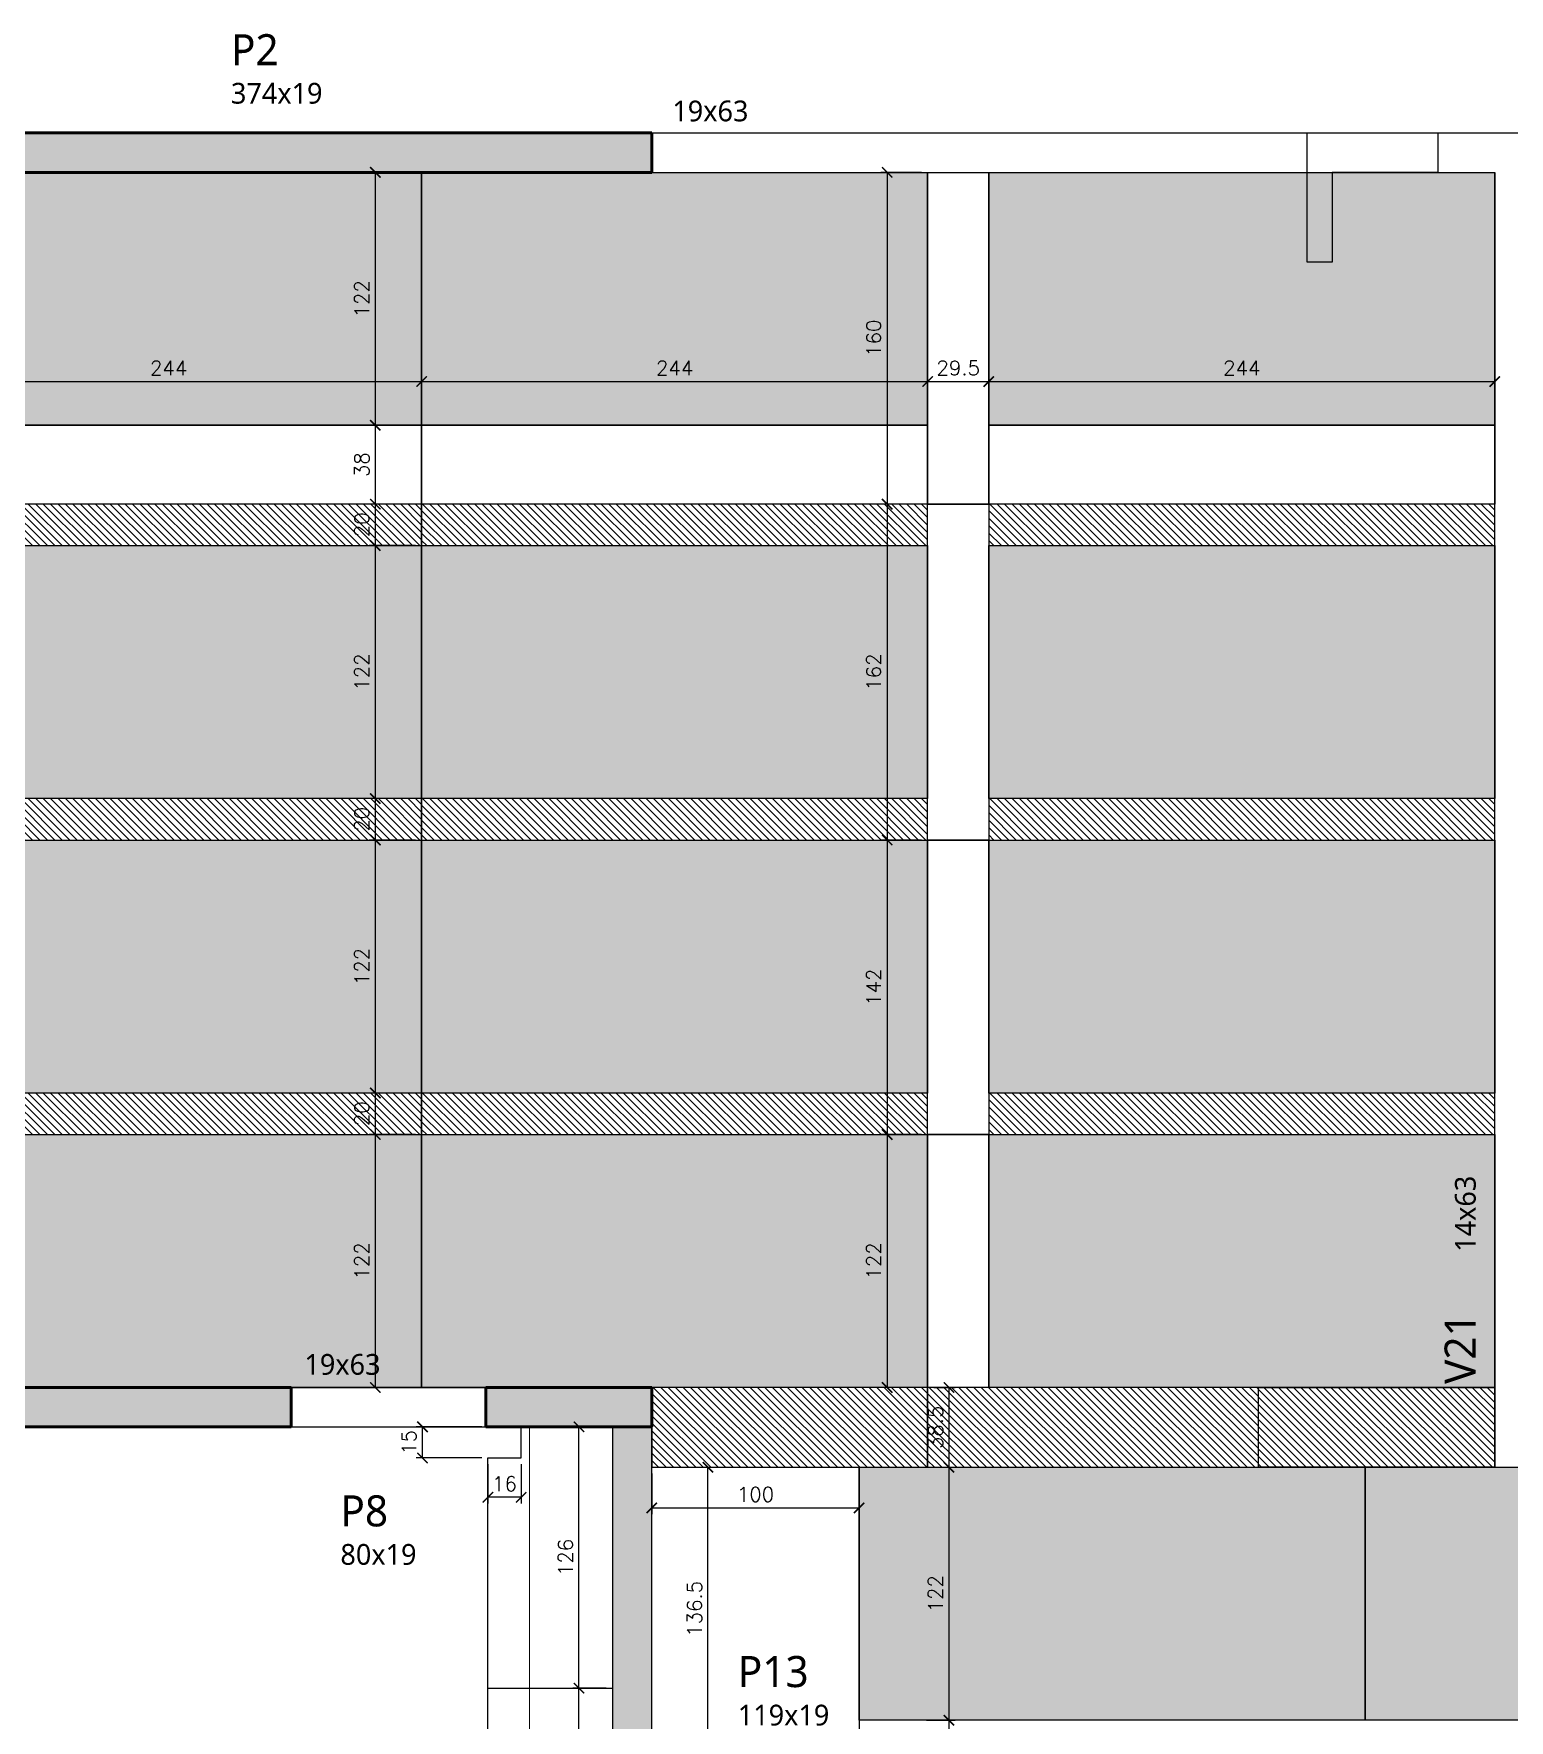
# Model space of a CAD drawing. Extents: x -29754 to -10774, y -8834 to 6017.
# Drawn here: x -24114 to -23403, y -6464 to -5651 of the extents above; entities that cross this region are included whole.
import ezdxf

# ---------------------------------------------------------------- set-up
doc = ezdxf.new("R2010")
doc.units = 0
doc.header["$PDMODE"] = 2
doc.header["$PDSIZE"] = 10
doc.linetypes.add('Aligning Line', pattern=[0.635, 0.3175, -0.3175])
doc.layers.get('0').update_dxf_attribs({"lineweight": 13})
doc.layers.get('Defpoints').update_dxf_attribs({"lineweight": 13})
doc.layers.add('A-DETL', color=7, linetype='Continuous', lineweight=18, true_color=0x00a600)
for name, color, linetype, lineweight in [('A-FLOR', 7, 'Continuous', 18), ('cotas', 4, 'Continuous', 13), ('S-BEAM', 7, 'Continuous', 18), ('S-BEAM-IDEN', 7, 'Continuous', 9), ('S-COLS', 7, 'Continuous', 18), ('S-COLS-IDEN', 7, 'Continuous', 9)]:
    doc.layers.add(name, color=color, linetype=linetype, lineweight=lineweight)
for name, color, linetype in [('Cota', 4, 'Continuous'), ('Faixa Reesc', 8, 'Continuous'), ('Hachura 122x244', 253, 'Continuous'), ('Painéis', 200, 'Continuous'), ('Reaproveitamento', 251, 'Continuous')]:
    doc.layers.add(name, color=color, linetype=linetype)
doc.styles.add('Gadugi', font='gadugi.ttf', dxfattribs={"height": 15})
doc.styles.add('Gadugi_1', font='gadugi.ttf', dxfattribs={"height": 10})
doc.styles.add('ROMANS', font='romans.shx')
doc.dimstyles.new('Cota Paínel', dxfattribs={"dimtxt": 7, "dimasz": 5, "dimexe": 3, "dimexo": 3, "dimgap": 3, "dimtad": 1, "dimdec": 1, "dimzin": 12, "dimdsep": 46, "dimtxsty": 'ROMANS', "dimblk": 'ARCHTICK', "dimcen": 0, "dimclrd": 4, "dimclre": 4, "dimclrt": 1, "dimadec": 1, "dimazin": 3, "dimtfac": 1, "dimtdec": 1, "dimtmove": 0, "dimatfit": 3, "dimldrblk": 'OBLIQUE', "dimfxl": 1, "dimtolj": 1, "dimtzin": 12, "dimarcsym": 0})

# ---------------------------------------------------------------- blocks, each defined once
blk = doc.blocks.new('122x244')
at = {"layer": 'Hachura 122x244'}
h = blk.add_hatch(color=256, dxfattribs=at)
h.dxf.hatch_style = 2
h.paths.add_polyline_path([(-30259.5, 9300.7), (-30015.5, 9300.7), (-30015.5, 9422.7), (-30259.5, 9422.7)])
at = {"layer": 'Painéis'}
blk.add_lwpolyline([(-30259.5, 9300.7), (-30015.5, 9300.7), (-30015.5, 9422.7), (-30259.5, 9422.7)], close=True, dxfattribs=at)
blk = doc.blocks.new('_ArchTick')
at = {"color": 0, "linetype": 'ByBlock', "const_width": 0.15}
blk.add_lwpolyline([(-0.5, -0.5), (0.5, 0.5)], dxfattribs=at)
blk = doc.blocks.new('*D375')
at = {"layer": 'Cota', "color": 4, "lineweight": -2, "transparency": 16777216}
for p, q in [((-23683.75, -6464.13), (-23669.94, -6464.13)), ((-23672.94, -6509.63), (-23672.94, -6464.13)), ((-23683.75, -6509.63), (-23669.94, -6509.63))]:
    blk.add_line(p, q, dxfattribs=at)
at = {"layer": 'Defpoints', "color": 0, "transparency": 16777216}
for p in [(-23686.75, -6464.13), (-23672.94, -6464.13), (-23686.75, -6509.63)]:
    blk.add_point(p, dxfattribs=at)
at = {"layer": 'Cota', "color": 4, "lineweight": -2, "transparency": 16777216, "xscale": 5, "yscale": 5, "zscale": 5}
for p, rotation in [((-23672.94, -6464.13), 90), ((-23672.94, -6509.63), 270)]:
    blk.add_blockref('_ArchTick', p, dxfattribs=dict(at, rotation=rotation))
at = {"layer": 'Cota', "color": 1, "transparency": 16777216, "insert": (-23679.44, -6486.88), "char_height": 7, "attachment_point": 5, "rotation": 90, "style": 'ROMANS'}
blk.add_mtext('\\A1;45.5', dxfattribs=at)
blk = doc.blocks.new('_OBLIQUE')
at = {"color": 0, "linetype": 'ByBlock', "lineweight": -2}
for p, q in [((0, 0), (-1, 0)), ((-0.5, -0.5), (0.5, 0.5))]:
    blk.add_line(p, q, dxfattribs=at)
blk = doc.blocks.new('*D376')
at = {"layer": 'Cota', "color": 4, "lineweight": -2, "transparency": 16777216}
for p, q in [((-23680.26, -6342.13), (-23669.94, -6342.13)), ((-23672.94, -6464.13), (-23672.94, -6342.13)), ((-23683.75, -6464.13), (-23669.94, -6464.13))]:
    blk.add_line(p, q, dxfattribs=at)
at = {"layer": 'Defpoints', "color": 0, "transparency": 16777216}
for p in [(-23683.26, -6342.13), (-23672.94, -6342.13), (-23686.75, -6464.13)]:
    blk.add_point(p, dxfattribs=at)
at = {"layer": 'Cota', "color": 4, "lineweight": -2, "transparency": 16777216, "xscale": 5, "yscale": 5, "zscale": 5}
for p, rotation in [((-23672.94, -6342.13), 90), ((-23672.94, -6464.13), 270)]:
    blk.add_blockref('_ArchTick', p, dxfattribs=dict(at, rotation=rotation))
at = {"layer": 'Cota', "color": 1, "transparency": 16777216, "insert": (-23679.44, -6403.13), "char_height": 7, "attachment_point": 5, "rotation": 90, "style": 'ROMANS'}
blk.add_mtext('\\A1;122', dxfattribs=at)
blk = doc.blocks.new('*D377')
at = {"layer": 'Cota', "color": 4, "lineweight": -2, "transparency": 16777216}
for p, q in [((-23680.26, -6303.63), (-23669.94, -6303.63)), ((-23672.94, -6342.13), (-23672.94, -6303.63)), ((-23680.26, -6342.13), (-23669.94, -6342.13))]:
    blk.add_line(p, q, dxfattribs=at)
at = {"layer": 'Defpoints', "color": 0, "transparency": 16777216}
for p in [(-23683.26, -6303.63), (-23672.94, -6303.63), (-23683.26, -6342.13)]:
    blk.add_point(p, dxfattribs=at)
at = {"layer": 'Cota', "color": 4, "lineweight": -2, "transparency": 16777216, "xscale": 5, "yscale": 5, "zscale": 5}
for p, rotation in [((-23672.94, -6303.63), 90), ((-23672.94, -6342.13), 270)]:
    blk.add_blockref('_ArchTick', p, dxfattribs=dict(at, rotation=rotation))
at = {"layer": 'Cota', "color": 1, "transparency": 16777216, "insert": (-23679.44, -6322.88), "char_height": 7, "attachment_point": 5, "rotation": 90, "style": 'ROMANS'}
blk.add_mtext('\\A1;38.5', dxfattribs=at)
blk = doc.blocks.new('*D417')
at = {"layer": 'Cota', "color": 4, "lineweight": -2, "transparency": 16777216}
for p, q in [((-23816.26, -6345.13), (-23816.26, -6364.72)), ((-23716.26, -6345.13), (-23716.26, -6364.72)), ((-23816.26, -6361.72), (-23716.26, -6361.72))]:
    blk.add_line(p, q, dxfattribs=at)
at = {"layer": 'Defpoints', "color": 0, "transparency": 16777216}
for p in [(-23816.26, -6342.13), (-23716.26, -6342.13), (-23716.26, -6361.72)]:
    blk.add_point(p, dxfattribs=at)
at = {"layer": 'Cota', "color": 4, "lineweight": -2, "transparency": 16777216, "xscale": 5, "yscale": 5, "zscale": 5, "rotation": 180}
blk.add_blockref('_ArchTick', (-23816.26, -6361.72), dxfattribs=at)
at = {"layer": 'Cota', "color": 4, "lineweight": -2, "transparency": 16777216, "xscale": 5, "yscale": 5, "zscale": 5}
blk.add_blockref('_ArchTick', (-23716.26, -6361.72), dxfattribs=at)
at = {"layer": 'Cota', "color": 1, "transparency": 16777216, "insert": (-23766.26, -6355.22), "char_height": 7, "attachment_point": 5, "style": 'ROMANS'}
blk.add_mtext('\\A1;100', dxfattribs=at)
blk = doc.blocks.new('*D418')
at = {"layer": 'Cota', "color": 4, "lineweight": -2, "transparency": 16777216}
for p, q in [((-23800.89, -6342.13), (-23786.18, -6342.13)), ((-23789.18, -6478.63), (-23789.18, -6342.13)), ((-23800.89, -6478.63), (-23786.18, -6478.63))]:
    blk.add_line(p, q, dxfattribs=at)
at = {"layer": 'Defpoints', "color": 0, "transparency": 16777216}
for p in [(-23803.89, -6342.13), (-23789.18, -6342.13), (-23803.89, -6478.63)]:
    blk.add_point(p, dxfattribs=at)
at = {"layer": 'Cota', "color": 4, "lineweight": -2, "transparency": 16777216, "xscale": 5, "yscale": 5, "zscale": 5}
for p, rotation in [((-23789.18, -6342.13), 90), ((-23789.18, -6478.63), 270)]:
    blk.add_blockref('_ArchTick', p, dxfattribs=dict(at, rotation=rotation))
at = {"layer": 'Cota', "color": 1, "transparency": 16777216, "insert": (-23795.68, -6410.38), "char_height": 7, "attachment_point": 5, "rotation": 90, "style": 'ROMANS'}
blk.add_mtext('\\A1;136.5', dxfattribs=at)
blk = doc.blocks.new('*D346')
at = {"layer": 'Cota', "color": 4, "lineweight": -2, "transparency": 16777216}
for p, q in [((-23838.3, -6448.63), (-23854.39, -6448.63)), ((-23851.39, -6692.63), (-23851.39, -6448.63)), ((-23838.3, -6692.63), (-23854.39, -6692.63))]:
    blk.add_line(p, q, dxfattribs=at)
at = {"layer": 'Defpoints', "color": 0, "transparency": 16777216}
for p in [(-23851.39, -6448.63), (-23835.3, -6448.63), (-23835.3, -6692.63)]:
    blk.add_point(p, dxfattribs=at)
at = {"layer": 'Cota', "color": 4, "lineweight": -2, "transparency": 16777216, "xscale": 5, "yscale": 5, "zscale": 5}
for p, rotation in [((-23851.39, -6448.63), 90), ((-23851.39, -6692.63), 270)]:
    blk.add_blockref('_ArchTick', p, dxfattribs=dict(at, rotation=rotation))
at = {"layer": 'Cota', "color": 1, "transparency": 16777216, "insert": (-23857.89, -6570.63), "char_height": 7, "attachment_point": 5, "rotation": 90, "style": 'ROMANS'}
blk.add_mtext('\\A1;244', dxfattribs=at)
blk = doc.blocks.new('*D347')
at = {"layer": 'Cota', "color": 4, "lineweight": -2, "transparency": 16777216}
for p, q in [((-23838.3, -6322.63), (-23854.39, -6322.63)), ((-23851.39, -6448.63), (-23851.39, -6322.63)), ((-23838.3, -6448.63), (-23854.39, -6448.63))]:
    blk.add_line(p, q, dxfattribs=at)
at = {"layer": 'Defpoints', "color": 0, "transparency": 16777216}
for p in [(-23851.39, -6322.63), (-23835.3, -6322.63), (-23835.3, -6448.63)]:
    blk.add_point(p, dxfattribs=at)
at = {"layer": 'Cota', "color": 4, "lineweight": -2, "transparency": 16777216, "xscale": 5, "yscale": 5, "zscale": 5}
for p, rotation in [((-23851.39, -6322.63), 90), ((-23851.39, -6448.63), 270)]:
    blk.add_blockref('_ArchTick', p, dxfattribs=dict(at, rotation=rotation))
at = {"layer": 'Cota', "color": 1, "transparency": 16777216, "insert": (-23857.89, -6385.63), "char_height": 7, "attachment_point": 5, "rotation": 90, "style": 'ROMANS'}
blk.add_mtext('\\A1;126', dxfattribs=at)
blk = doc.blocks.new('*D349')
at = {"layer": 'Cota', "color": 4, "lineweight": -2, "transparency": 16777216}
for p, q in [((-23898.3, -6322.63), (-23929.85, -6322.63)), ((-23926.85, -6337.63), (-23926.85, -6322.63)), ((-23898.3, -6337.63), (-23929.85, -6337.63))]:
    blk.add_line(p, q, dxfattribs=at)
at = {"layer": 'Defpoints', "color": 0, "transparency": 16777216}
for p in [(-23926.85, -6322.63), (-23895.3, -6322.63), (-23895.3, -6337.63)]:
    blk.add_point(p, dxfattribs=at)
at = {"layer": 'Cota', "color": 4, "lineweight": -2, "transparency": 16777216, "xscale": 5, "yscale": 5, "zscale": 5}
for p, rotation in [((-23926.85, -6322.63), 90), ((-23926.85, -6337.63), 270)]:
    blk.add_blockref('_ArchTick', p, dxfattribs=dict(at, rotation=rotation))
at = {"layer": 'Cota', "color": 1, "transparency": 16777216, "insert": (-23933.35, -6330.13), "char_height": 7, "attachment_point": 5, "rotation": 90, "style": 'ROMANS'}
blk.add_mtext('\\A1;15', dxfattribs=at)
blk = doc.blocks.new('*D350')
at = {"layer": 'Cota', "color": 4, "lineweight": -2, "transparency": 16777216}
for p, q in [((-23895.3, -6340.63), (-23895.3, -6359.59)), ((-23879.26, -6340.63), (-23879.26, -6359.59)), ((-23879.26, -6356.59), (-23895.3, -6356.59))]:
    blk.add_line(p, q, dxfattribs=at)
at = {"layer": 'Defpoints', "color": 0, "transparency": 16777216}
for p in [(-23895.3, -6337.63), (-23879.26, -6337.63), (-23895.3, -6356.59)]:
    blk.add_point(p, dxfattribs=at)
at = {"layer": 'Cota', "color": 4, "lineweight": -2, "transparency": 16777216, "xscale": 5, "yscale": 5, "zscale": 5, "rotation": 180}
blk.add_blockref('_ArchTick', (-23895.3, -6356.59), dxfattribs=at)
at = {"layer": 'Cota', "color": 4, "lineweight": -2, "transparency": 16777216, "xscale": 5, "yscale": 5, "zscale": 5}
blk.add_blockref('_ArchTick', (-23879.26, -6356.59), dxfattribs=at)
at = {"layer": 'Cota', "color": 1, "transparency": 16777216, "insert": (-23887.28, -6350.09), "char_height": 7, "attachment_point": 5, "style": 'ROMANS'}
blk.add_mtext('\\A1;16', dxfattribs=at)
blk = doc.blocks.new('*D436')
at = {"layer": 'cotas', "color": 4, "lineweight": -2, "transparency": 16777216}
for p, q in [((-23930.26, -5717.63), (-23952.6, -5717.63)), ((-23949.6, -5717.63), (-23949.6, -5839.63)), ((-23930.26, -5839.63), (-23952.6, -5839.63))]:
    blk.add_line(p, q, dxfattribs=at)
at = {"layer": 'Defpoints', "color": 0, "transparency": 16777216}
for p in [(-23927.26, -5717.63), (-23949.6, -5839.63), (-23927.26, -5839.63)]:
    blk.add_point(p, dxfattribs=at)
at = {"layer": 'cotas', "color": 4, "lineweight": -2, "transparency": 16777216, "xscale": 5, "yscale": 5, "zscale": 5}
for p, rotation in [((-23949.6, -5717.63), 90), ((-23949.6, -5839.63), 270)]:
    blk.add_blockref('_ArchTick', p, dxfattribs=dict(at, rotation=rotation))
at = {"layer": 'cotas', "color": 1, "transparency": 16777216, "insert": (-23956.1, -5778.63), "char_height": 7, "attachment_point": 5, "rotation": 90, "style": 'ROMANS'}
blk.add_mtext('\\A1;122', dxfattribs=at)
blk = doc.blocks.new('*D437')
at = {"layer": 'cotas', "color": 4, "lineweight": -2, "transparency": 16777216}
for p, q in [((-23930.26, -5839.63), (-23952.6, -5839.63)), ((-23949.6, -5839.63), (-23949.6, -5877.63)), ((-23930.26, -5877.63), (-23952.6, -5877.63))]:
    blk.add_line(p, q, dxfattribs=at)
at = {"layer": 'Defpoints', "color": 0, "transparency": 16777216}
for p in [(-23927.26, -5839.63), (-23949.6, -5877.63), (-23927.26, -5877.63)]:
    blk.add_point(p, dxfattribs=at)
at = {"layer": 'cotas', "color": 4, "lineweight": -2, "transparency": 16777216, "xscale": 5, "yscale": 5, "zscale": 5}
for p, rotation in [((-23949.6, -5839.63), 90), ((-23949.6, -5877.63), 270)]:
    blk.add_blockref('_ArchTick', p, dxfattribs=dict(at, rotation=rotation))
at = {"layer": 'cotas', "color": 1, "transparency": 16777216, "insert": (-23956.1, -5858.63), "char_height": 7, "attachment_point": 5, "rotation": 90, "style": 'ROMANS'}
blk.add_mtext('\\A1;38', dxfattribs=at)
blk = doc.blocks.new('*D438')
at = {"layer": 'cotas', "color": 4, "lineweight": -2, "transparency": 16777216}
for p, q in [((-23930.26, -5877.63), (-23952.6, -5877.63)), ((-23949.6, -5877.63), (-23949.6, -5897.63)), ((-23930.26, -5897.63), (-23952.6, -5897.63))]:
    blk.add_line(p, q, dxfattribs=at)
at = {"layer": 'Defpoints', "color": 0, "transparency": 16777216}
for p in [(-23927.26, -5877.63), (-23949.6, -5897.63), (-23927.26, -5897.63)]:
    blk.add_point(p, dxfattribs=at)
at = {"layer": 'cotas', "color": 4, "lineweight": -2, "transparency": 16777216, "xscale": 5, "yscale": 5, "zscale": 5}
for p, rotation in [((-23949.6, -5877.63), 90), ((-23949.6, -5897.63), 270)]:
    blk.add_blockref('_ArchTick', p, dxfattribs=dict(at, rotation=rotation))
at = {"layer": 'cotas', "color": 1, "transparency": 16777216, "insert": (-23956.1, -5887.63), "char_height": 7, "attachment_point": 5, "rotation": 90, "style": 'ROMANS'}
blk.add_mtext('\\A1;20', dxfattribs=at)
blk = doc.blocks.new('*D439')
at = {"layer": 'cotas', "color": 4, "lineweight": -2, "transparency": 16777216}
for p, q in [((-23930.26, -5897.63), (-23952.6, -5897.63)), ((-23949.6, -5897.63), (-23949.6, -6019.63)), ((-23930.26, -6019.63), (-23952.6, -6019.63))]:
    blk.add_line(p, q, dxfattribs=at)
at = {"layer": 'Defpoints', "color": 0, "transparency": 16777216}
for p in [(-23927.26, -5897.63), (-23949.6, -6019.63), (-23927.26, -6019.63)]:
    blk.add_point(p, dxfattribs=at)
at = {"layer": 'cotas', "color": 4, "lineweight": -2, "transparency": 16777216, "xscale": 5, "yscale": 5, "zscale": 5}
for p, rotation in [((-23949.6, -5897.63), 90), ((-23949.6, -6019.63), 270)]:
    blk.add_blockref('_ArchTick', p, dxfattribs=dict(at, rotation=rotation))
at = {"layer": 'cotas', "color": 1, "transparency": 16777216, "insert": (-23956.1, -5958.63), "char_height": 7, "attachment_point": 5, "rotation": 90, "style": 'ROMANS'}
blk.add_mtext('\\A1;122', dxfattribs=at)
blk = doc.blocks.new('*D440')
at = {"layer": 'cotas', "color": 4, "lineweight": -2, "transparency": 16777216}
for p, q in [((-23930.26, -6019.63), (-23952.6, -6019.63)), ((-23949.6, -6019.63), (-23949.6, -6039.63)), ((-23930.26, -6039.63), (-23952.6, -6039.63))]:
    blk.add_line(p, q, dxfattribs=at)
at = {"layer": 'Defpoints', "color": 0, "transparency": 16777216}
for p in [(-23927.26, -6019.63), (-23949.6, -6039.63), (-23927.26, -6039.63)]:
    blk.add_point(p, dxfattribs=at)
at = {"layer": 'cotas', "color": 4, "lineweight": -2, "transparency": 16777216, "xscale": 5, "yscale": 5, "zscale": 5}
for p, rotation in [((-23949.6, -6019.63), 90), ((-23949.6, -6039.63), 270)]:
    blk.add_blockref('_ArchTick', p, dxfattribs=dict(at, rotation=rotation))
at = {"layer": 'cotas', "color": 1, "transparency": 16777216, "insert": (-23956.1, -6029.63), "char_height": 7, "attachment_point": 5, "rotation": 90, "style": 'ROMANS'}
blk.add_mtext('\\A1;20', dxfattribs=at)
blk = doc.blocks.new('*D441')
at = {"layer": 'cotas', "color": 4, "lineweight": -2, "transparency": 16777216}
for p, q in [((-23930.26, -6039.63), (-23952.6, -6039.63)), ((-23949.6, -6039.63), (-23949.6, -6161.63)), ((-23930.26, -6161.63), (-23952.6, -6161.63))]:
    blk.add_line(p, q, dxfattribs=at)
at = {"layer": 'Defpoints', "color": 0, "transparency": 16777216}
for p in [(-23927.26, -6039.63), (-23949.6, -6161.63), (-23927.26, -6161.63)]:
    blk.add_point(p, dxfattribs=at)
at = {"layer": 'cotas', "color": 4, "lineweight": -2, "transparency": 16777216, "xscale": 5, "yscale": 5, "zscale": 5}
for p, rotation in [((-23949.6, -6039.63), 90), ((-23949.6, -6161.63), 270)]:
    blk.add_blockref('_ArchTick', p, dxfattribs=dict(at, rotation=rotation))
at = {"layer": 'cotas', "color": 1, "transparency": 16777216, "insert": (-23956.1, -6100.63), "char_height": 7, "attachment_point": 5, "rotation": 90, "style": 'ROMANS'}
blk.add_mtext('\\A1;122', dxfattribs=at)
blk = doc.blocks.new('*D442')
at = {"layer": 'cotas', "color": 4, "lineweight": -2, "transparency": 16777216}
for p, q in [((-23930.26, -6161.63), (-23952.6, -6161.63)), ((-23949.6, -6161.63), (-23949.6, -6181.63)), ((-23930.26, -6181.63), (-23952.6, -6181.63))]:
    blk.add_line(p, q, dxfattribs=at)
at = {"layer": 'Defpoints', "color": 0, "transparency": 16777216}
for p in [(-23927.26, -6161.63), (-23949.6, -6181.63), (-23927.26, -6181.63)]:
    blk.add_point(p, dxfattribs=at)
at = {"layer": 'cotas', "color": 4, "lineweight": -2, "transparency": 16777216, "xscale": 5, "yscale": 5, "zscale": 5}
for p, rotation in [((-23949.6, -6161.63), 90), ((-23949.6, -6181.63), 270)]:
    blk.add_blockref('_ArchTick', p, dxfattribs=dict(at, rotation=rotation))
at = {"layer": 'cotas', "color": 1, "transparency": 16777216, "insert": (-23956.1, -6171.63), "char_height": 7, "attachment_point": 5, "rotation": 90, "style": 'ROMANS'}
blk.add_mtext('\\A1;20', dxfattribs=at)
blk = doc.blocks.new('*D443')
at = {"layer": 'cotas', "color": 4, "lineweight": -2, "transparency": 16777216}
for p, q in [((-23930.26, -6181.63), (-23952.6, -6181.63)), ((-23949.6, -6181.63), (-23949.6, -6303.63)), ((-23930.26, -6303.63), (-23952.6, -6303.63))]:
    blk.add_line(p, q, dxfattribs=at)
at = {"layer": 'Defpoints', "color": 0, "transparency": 16777216}
for p in [(-23927.26, -6181.63), (-23949.6, -6303.63), (-23927.26, -6303.63)]:
    blk.add_point(p, dxfattribs=at)
at = {"layer": 'cotas', "color": 4, "lineweight": -2, "transparency": 16777216, "xscale": 5, "yscale": 5, "zscale": 5}
for p, rotation in [((-23949.6, -6181.63), 90), ((-23949.6, -6303.63), 270)]:
    blk.add_blockref('_ArchTick', p, dxfattribs=dict(at, rotation=rotation))
at = {"layer": 'cotas', "color": 1, "transparency": 16777216, "insert": (-23956.1, -6242.63), "char_height": 7, "attachment_point": 5, "rotation": 90, "style": 'ROMANS'}
blk.add_mtext('\\A1;122', dxfattribs=at)
blk = doc.blocks.new('*D444')
at = {"layer": 'cotas', "color": 4, "lineweight": -2, "transparency": 16777216}
for p, q in [((-24171.26, -5839.24), (-24171.26, -5815.52)), ((-24171.26, -5818.52), (-23927.26, -5818.52)), ((-23927.26, -5839.24), (-23927.26, -5815.52))]:
    blk.add_line(p, q, dxfattribs=at)
at = {"layer": 'Defpoints', "color": 0, "transparency": 16777216}
for p in [(-23927.26, -5818.52), (-24171.26, -5842.24), (-23927.26, -5842.24)]:
    blk.add_point(p, dxfattribs=at)
at = {"layer": 'cotas', "color": 4, "lineweight": -2, "transparency": 16777216, "xscale": 5, "yscale": 5, "zscale": 5, "rotation": 180}
blk.add_blockref('_ArchTick', (-24171.26, -5818.52), dxfattribs=at)
at = {"layer": 'cotas', "color": 4, "lineweight": -2, "transparency": 16777216, "xscale": 5, "yscale": 5, "zscale": 5}
blk.add_blockref('_ArchTick', (-23927.26, -5818.52), dxfattribs=at)
at = {"layer": 'cotas', "color": 1, "transparency": 16777216, "insert": (-24049.26, -5812.02), "char_height": 7, "attachment_point": 5, "style": 'ROMANS'}
blk.add_mtext('\\A1;244', dxfattribs=at)
blk = doc.blocks.new('*D445')
at = {"layer": 'cotas', "color": 4, "lineweight": -2, "transparency": 16777216}
for p, q in [((-23927.26, -5839.24), (-23927.26, -5815.52)), ((-23927.26, -5818.52), (-23683.26, -5818.52)), ((-23683.26, -5836.63), (-23683.26, -5815.52))]:
    blk.add_line(p, q, dxfattribs=at)
at = {"layer": 'Defpoints', "color": 0, "transparency": 16777216}
for p in [(-23683.26, -5818.52), (-23683.26, -5839.63), (-23927.26, -5842.24)]:
    blk.add_point(p, dxfattribs=at)
at = {"layer": 'cotas', "color": 4, "lineweight": -2, "transparency": 16777216, "xscale": 5, "yscale": 5, "zscale": 5, "rotation": 180}
blk.add_blockref('_ArchTick', (-23927.26, -5818.52), dxfattribs=at)
at = {"layer": 'cotas', "color": 4, "lineweight": -2, "transparency": 16777216, "xscale": 5, "yscale": 5, "zscale": 5}
blk.add_blockref('_ArchTick', (-23683.26, -5818.52), dxfattribs=at)
at = {"layer": 'cotas', "color": 1, "transparency": 16777216, "insert": (-23805.26, -5812.02), "char_height": 7, "attachment_point": 5, "style": 'ROMANS'}
blk.add_mtext('\\A1;244', dxfattribs=at)
blk = doc.blocks.new('*D446')
at = {"layer": 'cotas', "color": 4, "lineweight": -2, "transparency": 16777216}
for p, q in [((-23683.26, -5836.63), (-23683.26, -5815.52)), ((-23683.26, -5818.52), (-23653.76, -5818.52)), ((-23653.76, -5836.63), (-23653.76, -5815.52))]:
    blk.add_line(p, q, dxfattribs=at)
at = {"layer": 'Defpoints', "color": 0, "transparency": 16777216}
for p in [(-23653.76, -5818.52), (-23683.26, -5839.63), (-23653.76, -5839.63)]:
    blk.add_point(p, dxfattribs=at)
at = {"layer": 'cotas', "color": 4, "lineweight": -2, "transparency": 16777216, "xscale": 5, "yscale": 5, "zscale": 5, "rotation": 180}
blk.add_blockref('_ArchTick', (-23683.26, -5818.52), dxfattribs=at)
at = {"layer": 'cotas', "color": 4, "lineweight": -2, "transparency": 16777216, "xscale": 5, "yscale": 5, "zscale": 5}
blk.add_blockref('_ArchTick', (-23653.76, -5818.52), dxfattribs=at)
at = {"layer": 'cotas', "color": 1, "transparency": 16777216, "insert": (-23668.51, -5812.02), "char_height": 7, "attachment_point": 5, "style": 'ROMANS'}
blk.add_mtext('\\A1;29.5', dxfattribs=at)
blk = doc.blocks.new('*D447')
at = {"layer": 'cotas', "color": 4, "lineweight": -2, "transparency": 16777216}
for p, q in [((-23653.76, -5836.63), (-23653.76, -5815.52)), ((-23653.76, -5818.52), (-23409.76, -5818.52)), ((-23409.76, -5836.63), (-23409.76, -5815.52))]:
    blk.add_line(p, q, dxfattribs=at)
at = {"layer": 'Defpoints', "color": 0, "transparency": 16777216}
for p in [(-23409.76, -5818.52), (-23653.76, -5839.63), (-23409.76, -5839.63)]:
    blk.add_point(p, dxfattribs=at)
at = {"layer": 'cotas', "color": 4, "lineweight": -2, "transparency": 16777216, "xscale": 5, "yscale": 5, "zscale": 5, "rotation": 180}
blk.add_blockref('_ArchTick', (-23653.76, -5818.52), dxfattribs=at)
at = {"layer": 'cotas', "color": 4, "lineweight": -2, "transparency": 16777216, "xscale": 5, "yscale": 5, "zscale": 5}
blk.add_blockref('_ArchTick', (-23409.76, -5818.52), dxfattribs=at)
at = {"layer": 'cotas', "color": 1, "transparency": 16777216, "insert": (-23531.76, -5812.02), "char_height": 7, "attachment_point": 5, "style": 'ROMANS'}
blk.add_mtext('\\A1;244', dxfattribs=at)
blk = doc.blocks.new('*D448')
at = {"layer": 'cotas', "color": 4, "lineweight": -2, "transparency": 16777216}
for p, q in [((-23686.26, -5717.63), (-23705.75, -5717.63)), ((-23702.75, -5717.63), (-23702.75, -5877.63)), ((-23686.26, -5877.63), (-23705.75, -5877.63))]:
    blk.add_line(p, q, dxfattribs=at)
at = {"layer": 'Defpoints', "color": 0, "transparency": 16777216}
for p in [(-23683.26, -5717.63), (-23702.75, -5877.63), (-23683.26, -5877.63)]:
    blk.add_point(p, dxfattribs=at)
at = {"layer": 'cotas', "color": 4, "lineweight": -2, "transparency": 16777216, "xscale": 5, "yscale": 5, "zscale": 5}
for p, rotation in [((-23702.75, -5717.63), 90), ((-23702.75, -5877.63), 270)]:
    blk.add_blockref('_ArchTick', p, dxfattribs=dict(at, rotation=rotation))
at = {"layer": 'cotas', "color": 1, "transparency": 16777216, "insert": (-23709.25, -5797.63), "char_height": 7, "attachment_point": 5, "rotation": 90, "style": 'ROMANS'}
blk.add_mtext('\\A1;160', dxfattribs=at)
blk = doc.blocks.new('*D449')
at = {"layer": 'cotas', "color": 4, "lineweight": -2, "transparency": 16777216}
for p, q in [((-23686.26, -5877.63), (-23705.75, -5877.63)), ((-23702.75, -5877.63), (-23702.75, -6039.63)), ((-23686.26, -6039.63), (-23705.75, -6039.63))]:
    blk.add_line(p, q, dxfattribs=at)
at = {"layer": 'Defpoints', "color": 0, "transparency": 16777216}
for p in [(-23683.26, -5877.63), (-23702.75, -6039.63), (-23683.26, -6039.63)]:
    blk.add_point(p, dxfattribs=at)
at = {"layer": 'cotas', "color": 4, "lineweight": -2, "transparency": 16777216, "xscale": 5, "yscale": 5, "zscale": 5}
for p, rotation in [((-23702.75, -5877.63), 90), ((-23702.75, -6039.63), 270)]:
    blk.add_blockref('_ArchTick', p, dxfattribs=dict(at, rotation=rotation))
at = {"layer": 'cotas', "color": 1, "transparency": 16777216, "insert": (-23709.25, -5958.63), "char_height": 7, "attachment_point": 5, "rotation": 90, "style": 'ROMANS'}
blk.add_mtext('\\A1;162', dxfattribs=at)
blk = doc.blocks.new('*D450')
at = {"layer": 'cotas', "color": 4, "lineweight": -2, "transparency": 16777216}
for p, q in [((-23686.26, -6039.63), (-23705.75, -6039.63)), ((-23702.75, -6039.63), (-23702.75, -6181.63)), ((-23686.26, -6181.63), (-23705.75, -6181.63))]:
    blk.add_line(p, q, dxfattribs=at)
at = {"layer": 'Defpoints', "color": 0, "transparency": 16777216}
for p in [(-23683.26, -6039.63), (-23702.75, -6181.63), (-23683.26, -6181.63)]:
    blk.add_point(p, dxfattribs=at)
at = {"layer": 'cotas', "color": 4, "lineweight": -2, "transparency": 16777216, "xscale": 5, "yscale": 5, "zscale": 5}
for p, rotation in [((-23702.75, -6039.63), 90), ((-23702.75, -6181.63), 270)]:
    blk.add_blockref('_ArchTick', p, dxfattribs=dict(at, rotation=rotation))
at = {"layer": 'cotas', "color": 1, "transparency": 16777216, "insert": (-23709.25, -6110.63), "char_height": 7, "attachment_point": 5, "rotation": 90, "style": 'ROMANS'}
blk.add_mtext('\\A1;142', dxfattribs=at)
blk = doc.blocks.new('*D451')
at = {"layer": 'cotas', "color": 4, "lineweight": -2, "transparency": 16777216}
for p, q in [((-23686.26, -6181.63), (-23705.75, -6181.63)), ((-23702.75, -6181.63), (-23702.75, -6303.63)), ((-23686.26, -6303.63), (-23705.75, -6303.63))]:
    blk.add_line(p, q, dxfattribs=at)
at = {"layer": 'Defpoints', "color": 0, "transparency": 16777216}
for p in [(-23683.26, -6181.63), (-23702.75, -6303.63), (-23683.26, -6303.63)]:
    blk.add_point(p, dxfattribs=at)
at = {"layer": 'cotas', "color": 4, "lineweight": -2, "transparency": 16777216, "xscale": 5, "yscale": 5, "zscale": 5}
for p, rotation in [((-23702.75, -6181.63), 90), ((-23702.75, -6303.63), 270)]:
    blk.add_blockref('_ArchTick', p, dxfattribs=dict(at, rotation=rotation))
at = {"layer": 'cotas', "color": 1, "transparency": 16777216, "insert": (-23709.25, -6242.63), "char_height": 7, "attachment_point": 5, "rotation": 90, "style": 'ROMANS'}
blk.add_mtext('\\A1;122', dxfattribs=at)

msp = doc.modelspace()

# ---------------------------------------------------------------- hatches: boundary and pattern name
at = {"layer": 'Faixa Reesc'}
h = msp.add_hatch(dxfattribs=at)
h.set_pattern_fill('ANSI31', color=256, scale=0.8, angle=90)
h.set_pattern_definition([(135, (6578.2974, -9571.0406), (-1.79605122, -1.79605122), [])])
h.paths.add_polyline_path([(-23927.26, -5877.63), (-24171.26, -5877.63), (-24171.26, -5897.63), (-23927.26, -5897.63)])
h = msp.add_hatch(dxfattribs=at)
h.set_pattern_fill('ANSI31', color=256, scale=0.8, angle=90)
h.set_pattern_definition([(135, (6822.2974, -9571.0406), (-1.79605122, -1.79605122), [])])
h.paths.add_polyline_path([(-23683.26, -5877.63), (-23927.26, -5877.63), (-23927.26, -5897.63), (-23683.26, -5897.63)])
h = msp.add_hatch(dxfattribs=at)
h.set_pattern_fill('ANSI31', color=256, scale=0.8, angle=90)
h.set_pattern_definition([(135, (7095.7974, -9571.0406), (-1.79605122, -1.79605122), [])])
h.paths.add_polyline_path([(-23409.76, -5877.63), (-23653.76, -5877.63), (-23653.76, -5897.63), (-23409.76, -5897.63)])
h = msp.add_hatch(dxfattribs=at)
h.set_pattern_fill('ANSI31', color=256, scale=0.8, angle=90)
h.set_pattern_definition([(135, (6578.2974, -9713.0406), (-1.79605122, -1.79605122), [])])
h.paths.add_polyline_path([(-23927.26, -6019.63), (-24171.26, -6019.63), (-24171.26, -6039.63), (-23927.26, -6039.63)])
h = msp.add_hatch(dxfattribs=at)
h.set_pattern_fill('ANSI31', color=256, scale=0.8, angle=90)
h.set_pattern_definition([(135, (6822.2974, -9713.0406), (-1.79605122, -1.79605122), [])])
h.paths.add_polyline_path([(-23683.26, -6019.63), (-23927.26, -6019.63), (-23927.26, -6039.63), (-23683.26, -6039.63)])
h = msp.add_hatch(dxfattribs=at)
h.set_pattern_fill('ANSI31', color=256, scale=0.8, angle=90)
h.set_pattern_definition([(135, (7095.7974, -9713.0406), (-1.79605122, -1.79605122), [])])
h.paths.add_polyline_path([(-23409.76, -6019.63), (-23653.76, -6019.63), (-23653.76, -6039.63), (-23409.76, -6039.63)])
h = msp.add_hatch(dxfattribs=at)
h.set_pattern_fill('ANSI31', color=256, scale=0.8, angle=90)
h.set_pattern_definition([(135, (6578.2974, -9855.0406), (-1.79605122, -1.79605122), [])])
h.paths.add_polyline_path([(-23927.26, -6161.63), (-24171.26, -6161.63), (-24171.26, -6181.63), (-23927.26, -6181.63)])
h = msp.add_hatch(dxfattribs=at)
h.set_pattern_fill('ANSI31', color=256, scale=0.8, angle=90)
h.set_pattern_definition([(135, (6822.2974, -9855.0406), (-1.79605122, -1.79605122), [])])
h.paths.add_polyline_path([(-23683.26, -6161.63), (-23927.26, -6161.63), (-23927.26, -6181.63), (-23683.26, -6181.63)])
h = msp.add_hatch(dxfattribs=at)
h.set_pattern_fill('ANSI31', color=256, scale=0.8, angle=90)
h.set_pattern_definition([(135, (7095.7974, -9855.0406), (-1.79605122, -1.79605122), [])])
h.paths.add_polyline_path([(-23409.76, -6161.63), (-23653.76, -6161.63), (-23653.76, -6181.63), (-23409.76, -6181.63)])
h = msp.add_hatch(dxfattribs=at)
h.set_pattern_fill('ANSI31', color=256, scale=0.8, angle=90)
h.set_pattern_definition([(135, (6689.2974, -9997.0406), (-1.79605122, -1.79605122), [])])
h.paths.add_polyline_path([(-23683.26, -6303.63), (-23816.26, -6303.63), (-23816.26, -6342.13), (-23683.26, -6342.13)])
h = msp.add_hatch(dxfattribs=at)
h.set_pattern_fill('ANSI31', color=256, scale=0.8, angle=90)
h.set_pattern_definition([(135, (6822.2974, -9997.0406), (-1.79605122, -1.79605122), [])])
h.paths.add_polyline_path([(-23523.76, -6303.63), (-23683.26, -6303.63), (-23683.26, -6342.13), (-23523.76, -6342.13)])
h = msp.add_hatch(dxfattribs=at)
h.set_pattern_fill('ANSI31', color=256, scale=0.8, angle=90)
h.set_pattern_definition([(135, (6898.4582, -669.3456), (-1.79605122, -1.79605122), [])])
h.paths.add_polyline_path([(-23523.76, -6303.63), (-23523.76, -6342.13), (-23409.76, -6342.13), (-23409.76, -6303.63)])
at = {"layer": 'S-BEAM', "true_color": 0xccffcc}
msp.add_hatch(color=254, dxfattribs=at).paths.add_polyline_path([(-23816.26, -6478.63), (-23816.26, -6322.63), (-23835.26, -6322.63), (-23835.26, -6478.63)], flags=0)
at = {"layer": 'S-COLS', "true_color": 0x808080}
for points in [[(-23816.26, -5717.63), (-23816.26, -5698.63), (-24190.26, -5698.63), (-24190.26, -5717.63)], [(-23990.26, -6322.63), (-23990.26, -6303.63), (-24190.26, -6303.63), (-24190.26, -6322.63)], [(-23816.26, -6322.63), (-23816.26, -6303.63), (-23896.26, -6303.63), (-23896.26, -6322.63)]]:
    msp.add_hatch(color=8, dxfattribs=at).paths.add_polyline_path(points, flags=0)

# ---------------------------------------------------------------- linework, layer by layer
at = {"layer": 'A-DETL', "color": 7, "linetype": 'Aligning Line'}
msp.add_line((-23835.26, -7187.63), (-23835.26, -6322.63), dxfattribs=at)
at = {"layer": 'A-FLOR'}
msp.add_line((-23875.26, -7227.63), (-23875.26, -6322.63), dxfattribs=at)
at = {"layer": 'Cota'}
msp.add_lwpolyline([(-23500.18, -5698.63), (-23437.18, -5698.63), (-23437.18, -5717.63), (-23488.18, -5717.63), (-23488.18, -5760.89), (-23500.18, -5760.89), (-23500.18, -5698.63)], dxfattribs=at)
at = {"layer": 'Painéis'}
for p, q in [((-23895.3, -7247.63), (-23895.3, -6337.63)), ((-23895.3, -6448.63), (-23835.3, -6448.63))]:
    msp.add_line(p, q, dxfattribs=at)
for points in [[(-23683.26, -5717.63), (-23653.76, -5717.63), (-23653.76, -5877.63), (-23683.26, -5877.63)], [(-23927.26, -5877.63), (-24171.26, -5877.63), (-24171.26, -5839.63), (-23927.26, -5839.63)], [(-23683.26, -5877.63), (-23927.26, -5877.63), (-23927.26, -5839.63), (-23683.26, -5839.63)], [(-23409.76, -5877.63), (-23653.76, -5877.63), (-23653.76, -5839.63), (-23409.76, -5839.63)], [(-24171.26, -5897.63), (-23927.26, -5897.63), (-23927.26, -5877.63), (-24171.26, -5877.63)], [(-23927.26, -5897.63), (-23683.26, -5897.63), (-23683.26, -5877.63), (-23927.26, -5877.63)], [(-23683.26, -5877.63), (-23653.76, -5877.63), (-23653.76, -6039.63), (-23683.26, -6039.63)], [(-23653.76, -5897.63), (-23409.76, -5897.63), (-23409.76, -5877.63), (-23653.76, -5877.63)], [(-24171.26, -6039.63), (-23927.26, -6039.63), (-23927.26, -6019.63), (-24171.26, -6019.63)], [(-23927.26, -6039.63), (-23683.26, -6039.63), (-23683.26, -6019.63), (-23927.26, -6019.63)], [(-23653.76, -6039.63), (-23409.76, -6039.63), (-23409.76, -6019.63), (-23653.76, -6019.63)], [(-23683.26, -6039.63), (-23653.76, -6039.63), (-23653.76, -6181.63), (-23683.26, -6181.63)], [(-24171.26, -6181.63), (-23927.26, -6181.63), (-23927.26, -6161.63), (-24171.26, -6161.63)], [(-23927.26, -6181.63), (-23683.26, -6181.63), (-23683.26, -6161.63), (-23927.26, -6161.63)], [(-23653.76, -6181.63), (-23409.76, -6181.63), (-23409.76, -6161.63), (-23653.76, -6161.63)], [(-23683.26, -6181.63), (-23653.76, -6181.63), (-23653.76, -6303.63), (-23683.26, -6303.63)], [(-23816.26, -6342.13), (-23683.26, -6342.13), (-23683.26, -6303.63), (-23816.26, -6303.63)], [(-23683.26, -6342.13), (-23523.76, -6342.13), (-23523.76, -6303.63), (-23683.26, -6303.63)], [(-23409.76, -6342.13), (-23523.76, -6342.13), (-23523.76, -6303.63), (-23409.76, -6303.63)], [(-23716.26, -6478.63), (-23816.26, -6478.63), (-23816.26, -6342.13), (-23716.26, -6342.13)]]:
    msp.add_lwpolyline(points, close=True, dxfattribs=at)
msp.add_lwpolyline([(-23879.26, -6337.63), (-23879.26, -6322.63), (-23835.3, -6322.63), (-23835.3, -7247.63), (-23895.3, -7247.63), (-23895.3, -6337.63), (-23879.26, -6337.63)], dxfattribs=at)
at = {"layer": 'S-BEAM', "lineweight": 25}
for p, q in [((-23816.26, -5698.63), (-22990.76, -5698.63)), ((-23816.26, -5717.63), (-23409.76, -5717.63)), ((-23409.76, -6323.13), (-23409.76, -5717.63)), ((-23990.26, -6303.63), (-23896.26, -6303.63)), ((-23990.26, -6322.63), (-23896.26, -6322.63)), ((-23816.26, -6478.63), (-23816.26, -6322.63)), ((-23409.76, -6342.13), (-23409.76, -6323.13)), ((-23409.76, -6342.13), (-23206.76, -6342.13))]:
    msp.add_line(p, q, dxfattribs=at)
at = {"layer": 'S-COLS', "lineweight": 50}
for p, q in [((-24190.26, -5698.63), (-23816.26, -5698.63)), ((-23816.26, -5698.63), (-23816.26, -5717.63)), ((-23816.26, -5717.63), (-24190.26, -5717.63)), ((-24190.26, -6303.63), (-23990.26, -6303.63)), ((-23990.26, -6303.63), (-23990.26, -6322.63)), ((-23896.26, -6322.63), (-23896.26, -6303.63)), ((-23896.26, -6303.63), (-23816.26, -6303.63)), ((-23816.26, -6303.63), (-23816.26, -6322.63)), ((-23990.26, -6322.63), (-24190.26, -6322.63)), ((-23816.26, -6322.63), (-23896.26, -6322.63))]:
    msp.add_line(p, q, dxfattribs=at)

# ---------------------------------------------------------------- block references
at = {"layer": 'Reaproveitamento', "xscale": -1, "rotation": 180}
for p in [(6088.24, 3583.07), (6332.24, 3583.07), (6605.74, 3583.07), (6088.24, 3403.07), (6332.24, 3403.07), (6605.74, 3403.07), (6088.24, 3261.07), (6332.24, 3261.07), (6605.74, 3261.07), (6088.24, 3119.07), (6332.24, 3119.07), (6605.74, 3119.07)]:
    msp.add_blockref('122x244', p, dxfattribs=at)
at = {"layer": 'Reaproveitamento', "xscale": -1}
for p in [(-53731.76, -15764.83), (-53487.76, -15764.83)]:
    msp.add_blockref('122x244', p, dxfattribs=at)

# ---------------------------------------------------------------- texts
at = {"layer": 'S-BEAM-IDEN', "char_height": 10, "width": 44.8945, "attachment_point": 1, "style": 'Gadugi'}
for insert in [(-23806.37, -5683.03), (-23983.79, -6287.5)]:
    msp.add_mtext('19x63', dxfattribs=dict(at, insert=insert))
at = {"layer": 'S-BEAM-IDEN', "attachment_point": 1, "rotation": 90}
for s, insert, char_height, width, style in [('14x63', (-23428.94, -6238.22), 10, 44.8945, 'Gadugi'), ('V21', (-23433.97, -6301.93), 15, 44.0928, 'Gadugi_1')]:
    msp.add_mtext(s, dxfattribs=dict(at, insert=insert, char_height=char_height, width=width, style=style))
at = {"layer": 'S-COLS-IDEN', "attachment_point": 1}
for s, insert, char_height, width, style in [('P2', (-24019.22, -5651), 15, 28.4599, 'Gadugi_1'), ('374x19', (-24019.22, -5674.49), 10, 54.1139, 'Gadugi'), ('P8', (-23966.43, -6355.65), 15, 28.4599, 'Gadugi_1'), ('80x19', (-23966.43, -6379.14), 10, 44.8945, 'Gadugi'), ('P13', (-23774.8, -6433.14), 15, 42.4894, 'Gadugi_1'), ('119x19', (-23774.8, -6456.63), 10, 54.1139, 'Gadugi')]:
    msp.add_mtext(s, dxfattribs=dict(at, insert=insert, char_height=char_height, width=width, style=style))

# ---------------------------------------------------------------- dimensions: what is measured, and where the dimension line sits
at = {"layer": 'Cota'}
for base, p1, p2, override, picture, middle in [((-23672.94, -6303.63), (-23683.26, -6342.13), (-23683.26, -6303.63), {"dimtmove": 1, "dimarcsym": 2}, '*D377', (-23679.44, -6322.88)), ((-23851.39, -6322.63), (-23835.3, -6448.63), (-23835.3, -6322.63), {"dimtmove": 1}, '*D347', (-23857.89, -6385.63)), ((-23789.18, -6342.13), (-23803.89, -6478.63), (-23803.89, -6342.13), {"dimarcsym": 2}, '*D418', (-23795.68, -6410.38)), ((-23672.94, -6342.13), (-23686.75, -6464.13), (-23683.26, -6342.13), {"dimtmove": 1, "dimarcsym": 2}, '*D376', (-23679.44, -6403.13)), ((-23851.39, -6448.63), (-23835.3, -6692.63), (-23835.3, -6448.63), {"dimtmove": 1}, '*D346', (-23857.89, -6570.63)), ((-23672.94, -6464.13), (-23686.75, -6509.63), (-23686.75, -6464.13), {"dimtmove": 1, "dimarcsym": 2}, '*D375', (-23679.44, -6486.88))]:
    dim = msp.add_linear_dim(base=base, p1=p1, p2=p2, angle=90, dimstyle='Cota Paínel', override=override, dxfattribs=at)
    dim.commit()
    dim.dimension.update_dxf_attribs({"geometry": picture, "text_midpoint": middle})
for base, p1, p2, angle, picture, middle in [((-23926.85, -6322.63), (-23895.3, -6337.63), (-23895.3, -6322.63), 90, '*D349', (-23926.85, -6330.13)), ((-23895.3, -6356.59), (-23879.26, -6337.63), (-23895.3, -6337.63), 180, '*D350', (-23887.28, -6356.59))]:
    dim = msp.add_linear_dim(base=base, p1=p1, p2=p2, angle=angle, dimstyle='Cota Paínel', override={"dimarcsym": 2}, dxfattribs=at)
    dim.commit()
    dim.dimension.update_dxf_attribs({"geometry": picture, "text_midpoint": middle, "dimtype": 160})
dim = msp.add_linear_dim(base=(-23716.26, -6361.72), p1=(-23816.26, -6342.13), p2=(-23716.26, -6342.13), dimstyle='Cota Paínel', override={"dimarcsym": 2}, dxfattribs=at)
dim.commit()
dim.dimension.update_dxf_attribs({"geometry": '*D417', "text_midpoint": (-23766.26, -6355.22)})
at = {"layer": 'cotas'}
for base, p1, p2, override, picture, middle in [((-23949.6, -5839.63), (-23927.26, -5717.63), (-23927.26, -5839.63), {"dimarcsym": 2}, '*D436', (-23956.1, -5778.63)), ((-23702.75, -5877.63), (-23683.26, -5717.63), (-23683.26, -5877.63), {"dimarcsym": 2}, '*D448', (-23709.25, -5797.63)), ((-23949.6, -5877.63), (-23927.26, -5839.63), (-23927.26, -5877.63), {"dimtmove": 1, "dimarcsym": 2}, '*D437', (-23956.1, -5858.63)), ((-23949.6, -5897.63), (-23927.26, -5877.63), (-23927.26, -5897.63), {"dimtmove": 1, "dimarcsym": 2}, '*D438', (-23956.1, -5887.63)), ((-23702.75, -6039.63), (-23683.26, -5877.63), (-23683.26, -6039.63), {"dimtmove": 1, "dimarcsym": 2}, '*D449', (-23709.25, -5958.63)), ((-23949.6, -6019.63), (-23927.26, -5897.63), (-23927.26, -6019.63), {"dimtmove": 1, "dimarcsym": 2}, '*D439', (-23956.1, -5958.63)), ((-23949.6, -6039.63), (-23927.26, -6019.63), (-23927.26, -6039.63), {"dimtmove": 1, "dimarcsym": 2}, '*D440', (-23956.1, -6029.63)), ((-23949.6, -6161.63), (-23927.26, -6039.63), (-23927.26, -6161.63), {"dimtmove": 1, "dimarcsym": 2}, '*D441', (-23956.1, -6100.63)), ((-23702.75, -6181.63), (-23683.26, -6039.63), (-23683.26, -6181.63), {"dimtmove": 1, "dimarcsym": 2}, '*D450', (-23709.25, -6110.63)), ((-23949.6, -6181.63), (-23927.26, -6161.63), (-23927.26, -6181.63), {"dimtmove": 1, "dimarcsym": 2}, '*D442', (-23956.1, -6171.63)), ((-23949.6, -6303.63), (-23927.26, -6181.63), (-23927.26, -6303.63), {"dimtmove": 1, "dimarcsym": 2}, '*D443', (-23956.1, -6242.63)), ((-23702.75, -6303.63), (-23683.26, -6181.63), (-23683.26, -6303.63), {"dimtmove": 1, "dimarcsym": 2}, '*D451', (-23709.25, -6242.63))]:
    dim = msp.add_linear_dim(base=base, p1=p1, p2=p2, angle=90, dimstyle='Cota Paínel', override=override, dxfattribs=at)
    dim.commit()
    dim.dimension.update_dxf_attribs({"geometry": picture, "text_midpoint": middle})
for base, p1, p2, override, picture, middle in [((-23927.26, -5818.52), (-24171.26, -5842.24), (-23927.26, -5842.24), {"dimarcsym": 2}, '*D444', (-24049.26, -5812.02)), ((-23683.26, -5818.52), (-23927.26, -5842.24), (-23683.26, -5839.63), {"dimtmove": 1, "dimarcsym": 2}, '*D445', (-23805.26, -5812.02)), ((-23653.76, -5818.52), (-23683.26, -5839.63), (-23653.76, -5839.63), {"dimtmove": 1, "dimarcsym": 2}, '*D446', (-23668.51, -5812.02)), ((-23409.76, -5818.52), (-23653.76, -5839.63), (-23409.76, -5839.63), {"dimtmove": 1, "dimarcsym": 2}, '*D447', (-23531.76, -5812.02))]:
    dim = msp.add_linear_dim(base=base, p1=p1, p2=p2, dimstyle='Cota Paínel', override=override, dxfattribs=at)
    dim.commit()
    dim.dimension.update_dxf_attribs({"geometry": picture, "text_midpoint": middle})

doc.saveas('drawing.dxf')
